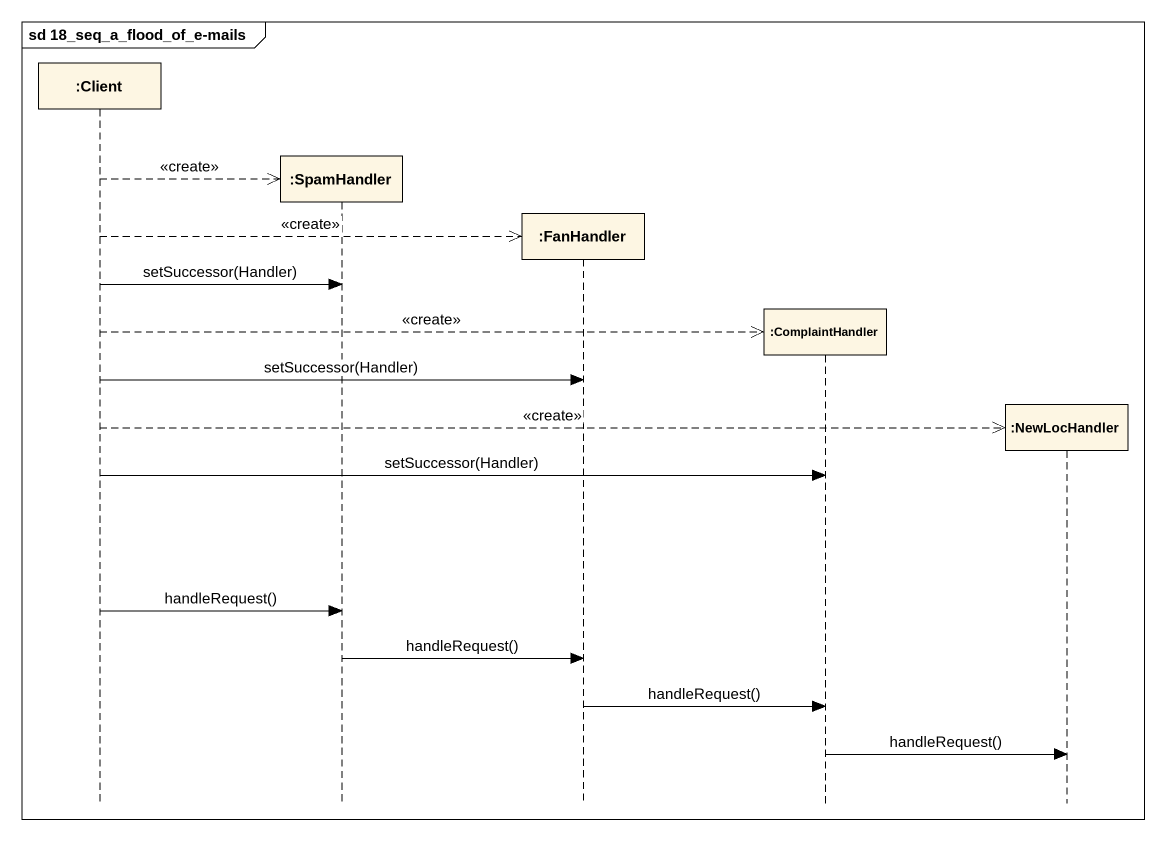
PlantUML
@startuml
mainframe sd 18_seq_a_flood_of_e-mails
hide footbox
participant ":Client" as Client
participant ":SpamHandler" as SpamHandler
participant ":FanHandler" as FanHandler
participant ":ComplaintHandler" as ComplaintHandler
participant ":NewLocHandler" as NewLocHandler

Client -->> SpamHandler ** : <<create>>
Client -->> FanHandler ** : <<create>>
Client -> SpamHandler : setSuccessor(Handler)
Client -->> ComplaintHandler ** : <<create>>
Client -> FanHandler : setSuccessor(Handler)
Client -->> NewLocHandler ** : <<create>>
Client -> ComplaintHandler : setSuccessor(Handler)
Client -> SpamHandler : handleRequest()
SpamHandler -> FanHandler : handleRequest()
FanHandler -> ComplaintHandler : handleRequest()
ComplaintHandler -> NewLocHandler : handleRequest()
@enduml
